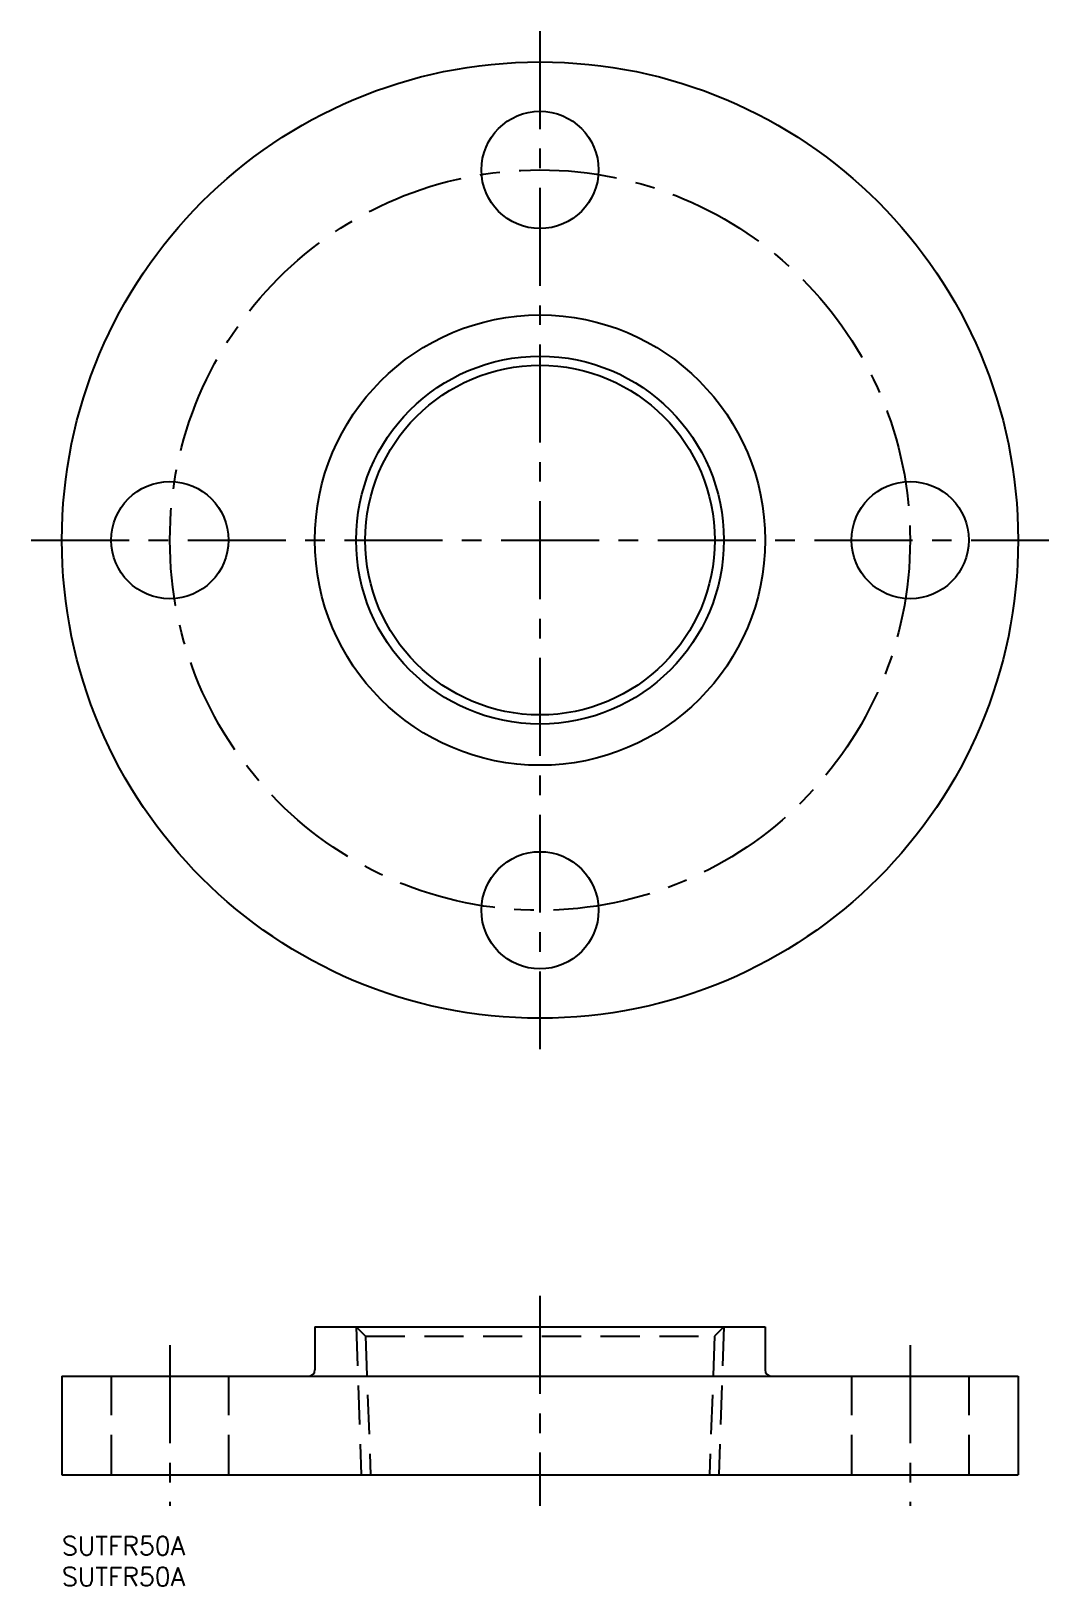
# Model space of a CAD drawing. Extents: x -5 to 160, y -8 to 244.
import ezdxf

# ---------------------------------------------------------------- set-up
doc = ezdxf.new("R2010")
doc.units = 0
doc.header["$LTSCALE"] = 0.5
doc.linetypes.add('CENTER', pattern=[50.8, 31.75, -6.35, 6.35, -6.35])
doc.linetypes.add('DASHED', pattern=[19.05, 12.7, -6.35])
for name, color, linetype in [('MSM_CENTER', 1, 'CENTER'), ('MSM_CONTINUOUS', 7, 'CONTINUOUS'), ('MSM_DASHED', 4, 'DASHED'), ('MSM_NARROW', 5, 'CONTINUOUS'), ('MSM_PART_NUMBER', 7, 'CONTINUOUS')]:
    doc.layers.add(name, color=color, linetype=linetype)
doc.styles.get("Standard").update_dxf_attribs({"font": 'txt.shx', "height": 3, "bigfont": 'bigfont.shx'})

# ---------------------------------------------------------------- blocks, each defined once
blk = doc.blocks.new('*U17')
at = {"layer": 'MSM_PART_NUMBER'}
blk.add_text('SUTFR50A', height=3, dxfattribs=at).set_placement((0, -3))
blk = doc.blocks.new('*U18')
at = {"layer": 'MSM_PART_NUMBER'}
blk.add_text('SUTFR50A', height=3, dxfattribs=at).set_placement((0, -8))

msp = doc.modelspace()

# ---------------------------------------------------------------- linework, layer by layer
at = {"layer": 'MSM_CENTER'}
for p, q in [((77.5, 244), (77.5, 79)), ((-5, 161.5), (160, 161.5)), ((77.5, 39), (77.5, 5)), ((17.5, 31), (17.5, 5)), ((137.5, 31), (137.5, 5))]:
    msp.add_line(p, q, dxfattribs=at)
msp.add_circle((77.5, 161.5), 60, dxfattribs=at)
at = {"layer": 'MSM_CONTINUOUS'}
for p, q in [((41, 34), (41, 27)), ((41, 34), (114, 34)), ((114, 34), (114, 27)), ((0, 26), (0, 10)), ((0, 26), (155, 26)), ((155, 26), (155, 10)), ((0, 10), (155, 10))]:
    msp.add_line(p, q, dxfattribs=at)
for centre, radius in [((77.5, 161.5), 77.5), ((77.5, 221.5), 9.5), ((77.5, 161.5), 36.5), ((77.5, 161.5), 28.33), ((17.5, 161.5), 9.5), ((137.5, 161.5), 9.5), ((77.5, 101.5), 9.5)]:
    msp.add_circle(centre, radius, dxfattribs=at)
for centre, start, end in [((40, 27), 270, 0), ((115, 27), 180, 270)]:
    msp.add_arc(centre, 1, start, end, dxfattribs=at)
at = {"layer": 'MSM_DASHED'}
for p, q in [((47.69, 34), (48.53, 10)), ((47.69, 34), (49.23, 32.47)), ((107.31, 34), (105.77, 32.47)), ((107.31, 34), (106.47, 10)), ((49.23, 32.47), (105.77, 32.47)), ((49.23, 32.47), (50.01, 10)), ((105.77, 32.47), (104.99, 10)), ((8, 26), (8, 10)), ((27, 26), (27, 10)), ((128, 26), (128, 10)), ((147, 26), (147, 10))]:
    msp.add_line(p, q, dxfattribs=at)
at = {"layer": 'MSM_NARROW'}
msp.add_circle((77.5, 161.5), 29.81, dxfattribs=at)

# ---------------------------------------------------------------- block references
at = {"layer": 'MSM_CONTINUOUS'}
for name in ['*U17', '*U18']:
    msp.add_blockref(name, (0, 0), dxfattribs=at)

doc.saveas('drawing.dxf')
